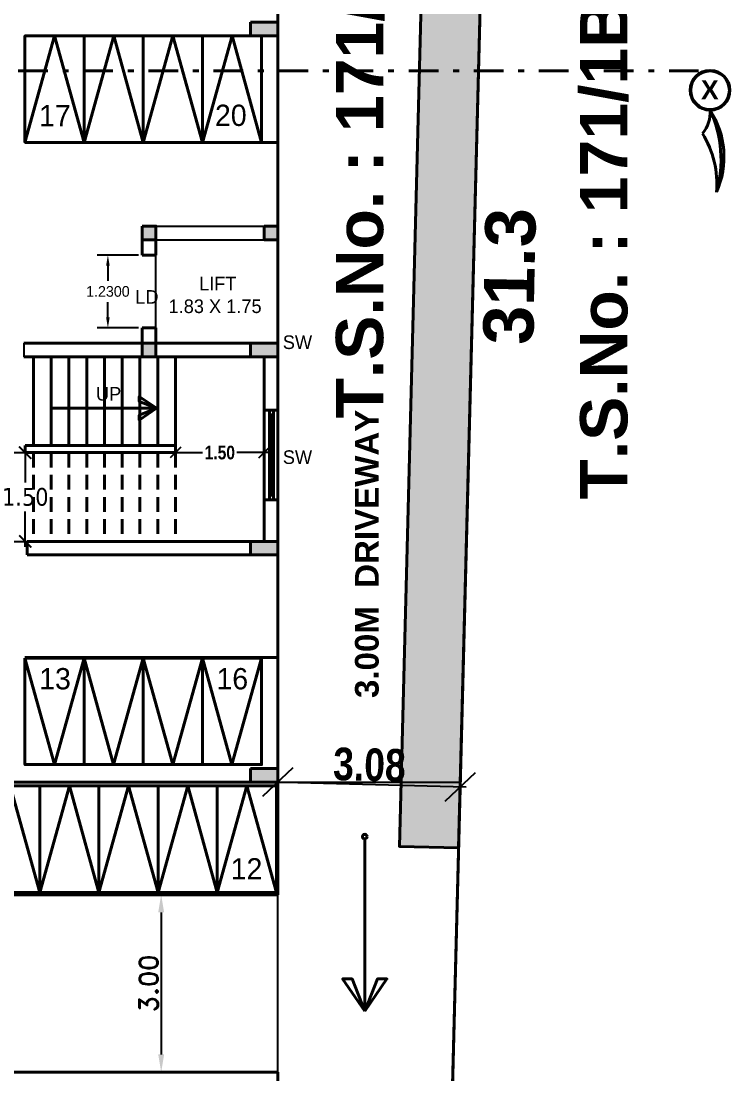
# Model space of a CAD drawing. Header units: metres. Extents: x 2770 to 3790, y -2264 to -643.
# Drawn here: x 3722.43 to 3734.41, y -2250.41 to -2232.61 of the extents above; entities that cross this region are included whole.
import ezdxf

# ---------------------------------------------------------------- set-up
doc = ezdxf.new("R2010")
doc.units = ezdxf.units.M
doc.header["$MEASUREMENT"] = 0
doc.header["$PDMODE"] = 2
doc.linetypes.add('DASHDOT', pattern=[1, 0.5, -0.25, 0, -0.25])
doc.linetypes.add('HIDDEN', pattern=[0.375, 0.25, -0.125])
for name, color, linetype in [('BLK_1_FLR_0_ EXIT_WIDTH_ STAIR', 1, 'Continuous'), ('BLK_1_FLR_0_BLT_UP_AREA', 18, 'Continuous'), ('BLK_1_FLR_0_BLT_UP_AREA_DEDUCT', 18, 'Continuous'), ('BLK_1_FLR_0_COVERED_PARKING', 173, 'Continuous'), ('BLK_1_FLR_0_EXIT_WIDTH_DOOR', 2, 'Continuous'), ('BLK_1_FLR_0_LIFT_1', 30, 'Continuous'), ('BLK_1_FLR_0_STILT', 113, 'Continuous'), ('BLK_1_LVL_0_BLDG_FOOT_PRINT', 1, 'Continuous'), ('BLK_1_LVL_0_FRONT_SETBACK', 2, 'Continuous'), ('BLK_1_LVL_0_SIDE_SETBACK2', 102, 'Continuous'), ('PLOT_BOUNDARY', 70, 'Continuous'), ('RWH', 130, 'Continuous'), ('TWO_WHEELER_PARKING', 2, 'Continuous')]:
    doc.layers.add(name, color=color, linetype=linetype)
doc.styles.add('CEN-GOT', font='arialbd.ttf')
doc.styles.add('ROMAND', font='ROMAND.SHX')
doc.styles.add('STYLE1', font='tahoma.ttf', dxfattribs={"height": 0.4})
doc.styles.add('STYLE2', font='tahoma.ttf', dxfattribs={"height": 0.3})
doc.styles.add('SVN RM', font='ARIALNB.TTF')
doc.dimstyles.get("Standard").update_dxf_attribs({"dimtxt": 0.18, "dimasz": 0.18, "dimexe": 0.18, "dimexo": 0.0625, "dimgap": 0.09, "dimtad": 0, "dimtih": 1, "dimtoh": 1, "dimdec": 4, "dimzin": 0, "dimdsep": 46, "dimtxsty": 'Standard', "dimcen": 0.09, "dimadec": 0, "dimazin": 0, "dimtfac": 1, "dimtdec": 4, "dimtofl": 0, "dimtmove": 0, "dimatfit": 3, "dimfxl": 0, "dimtolj": 1, "dimtzin": 0, "dimarcsym": 0})
doc.dimstyles.new('STY', dxfattribs={"dimscale": 0.9, "dimtxt": 0.23, "dimasz": 0.18, "dimexe": 0.15, "dimexo": 0.6, "dimgap": 0.1, "dimtad": 1, "dimtih": 1, "dimtoh": 1, "dimzin": 0, "dimdsep": 46, "dimtxsty": 'STYLE1', "dimblk": 'CLOSEDBLANK', "dimcen": 0.09375, "dimdle": 0.1, "dimse1": 1, "dimse2": 1, "dimadec": 0, "dimazin": 0, "dimtfac": 1, "dimtmove": 2, "dimatfit": 2, "dimfxl": 0, "dimtolj": 1, "dimtzin": 0, "dimarcsym": 0})
doc.dimstyles.new('SVN - RM', dxfattribs={"dimtxt": 0.28, "dimasz": 0.18, "dimexe": 0.065, "dimexo": 0.15, "dimgap": 0.05, "dimtad": 1, "dimlfac": -1, "dimzin": 4, "dimdsep": 46, "dimtxsty": 'SVN RM', "dimcen": 0.09, "dimdle": 0.1, "dimclrd": 8, "dimclre": 8, "dimclrt": 3, "dimadec": 0, "dimazin": 0, "dimtfac": 0.5, "dimtofl": 0, "dimtmove": 2, "dimatfit": 3, "dimfxl": 0, "dimtolj": 1, "dimtzin": 0, "dimlwd": -1, "dimlwe": -1, "dimarcsym": 0})

# ---------------------------------------------------------------- blocks, each defined once
blk = doc.blocks.new('*D292')
at = {"layer": 'BLK_1_FLR_0_EXIT_WIDTH_DOOR', "color": 0, "lineweight": -2}
for p, q in [((3724.416, -2236.564), (3723.717, -2236.564)), ((3723.897, -2236.744), (3723.897, -2236.999)), ((3723.897, -2237.614), (3723.897, -2237.359)), ((3724.416, -2237.794), (3723.717, -2237.794))]:
    blk.add_line(p, q, dxfattribs=at)
at = {"layer": 'BLK_1_FLR_0_EXIT_WIDTH_DOOR', "color": 0, "lineweight": -3}
for points in [[(3723.867, -2236.744), (3723.927, -2236.744), (3723.897, -2236.564)], [(3723.867, -2237.614), (3723.927, -2237.614), (3723.897, -2237.794)]]:
    blk.add_solid(points, dxfattribs=at)
at = {"layer": 'Defpoints', "color": 0, "lineweight": -3}
for p in [(3723.897, -2236.564), (3724.479, -2236.564), (3724.479, -2237.794)]:
    blk.add_point(p, dxfattribs=at)
at = {"layer": 'BLK_1_FLR_0_EXIT_WIDTH_DOOR', "color": 0, "insert": (3723.897, -2237.179), "char_height": 0.18, "attachment_point": 5}
blk.add_mtext('\\A1;1.2300', dxfattribs=at)
blk = doc.blocks.new('_ArchTick')
at = {"color": 0, "lineweight": 0, "const_width": 0.15}
blk.add_lwpolyline([(-0.5, -0.5), (0.5, 0.5)], dxfattribs=at)
blk = doc.blocks.new('*D293')
at = {"layer": 'BLK_1_FLR_0_ EXIT_WIDTH_ STAIR', "color": 0, "lineweight": -2}
for p, q in [((3722.293, -2239.904), (3722.707, -2239.904)), ((3722.5, -2239.814), (3722.5, -2240.408)), ((3722.5, -2241.494), (3722.5, -2240.9)), ((3722.293, -2241.404), (3722.707, -2241.404))]:
    blk.add_line(p, q, dxfattribs=at)
at = {"layer": 'Defpoints', "color": 0, "linetype": 'ByBlock', "lineweight": -3}
for p in [(3722.06, -2239.904), (3722.06, -2241.404), (3722.5, -2241.404)]:
    blk.add_point(p, dxfattribs=at)
at = {"layer": 'BLK_1_FLR_0_ EXIT_WIDTH_ STAIR', "color": 0, "linetype": 'ByBlock', "lineweight": -2, "xscale": 0.207, "yscale": 0.207, "zscale": 0.207}
for p, rotation in [((3722.5, -2239.904), 90), ((3722.5, -2241.404), 270)]:
    blk.add_blockref('_ArchTick', p, dxfattribs=dict(at, rotation=rotation))
at = {"layer": 'BLK_1_FLR_0_ EXIT_WIDTH_ STAIR', "color": 0, "linetype": 'ByBlock', "lineweight": -3, "insert": (3722.5, -2240.654), "char_height": 0.3, "attachment_point": 5, "style": 'STYLE2'}
blk.add_mtext('\\A1;1.50', dxfattribs=at)
blk = doc.blocks.new('*D337')
at = {"color": 8}
for p, q in [((3724.798, -2247.377), (3724.733, -2247.377)), ((3724.798, -2247.677), (3724.798, -2250.077)), ((3724.798, -2250.377), (3724.733, -2250.377))]:
    blk.add_line(p, q, dxfattribs=at)
at = {"color": 8, "linetype": 'ByBlock', "lineweight": -3}
for points in [[(3724.748, -2247.677), (3724.848, -2247.677), (3724.798, -2247.377)], [(3724.748, -2250.077), (3724.848, -2250.077), (3724.798, -2250.377)]]:
    blk.add_solid(points, dxfattribs=at)
at = {"layer": 'Defpoints', "color": 0, "linetype": 'ByBlock', "lineweight": -3}
for p in [(3724.823, -2247.377), (3724.798, -2250.377), (3724.823, -2250.377)]:
    blk.add_point(p, dxfattribs=at)
at = {"color": 50, "linetype": 'ByBlock', "lineweight": 40, "insert": (3724.588, -2248.877), "char_height": 0.32, "attachment_point": 5, "rotation": 90, "style": 'ROMAND'}
blk.add_mtext('\\A1;3.00', dxfattribs=at)
blk = doc.blocks.new('_OBLIQUE')
at = {"color": 0, "linetype": 'ByBlock'}
blk.add_line((-0.5, -0.5), (0.5, 0.5), dxfattribs=at)
blk = doc.blocks.new('*D339')
at = {"color": 8}
for p, q in [((3726.669, -2245.472), (3729.952, -2245.556)), ((3726.769, -2245.474), (3726.767, -2245.539)), ((3729.852, -2245.553), (3729.85, -2245.618))]:
    blk.add_line(p, q, dxfattribs=at)
at = {"layer": 'Defpoints', "color": 0, "linetype": 'ByBlock', "lineweight": -3}
for p in [(3726.769, -2245.474), (3729.852, -2245.553), (3729.852, -2245.553)]:
    blk.add_point(p, dxfattribs=at)
at = {"color": 8, "linetype": 'ByBlock', "xscale": 0.5, "yscale": 0.5, "zscale": 0.5}
for p, rotation in [((3726.769, -2245.474), 178.5347493908525), ((3729.852, -2245.553), 358.5347493908525)]:
    blk.add_blockref('_OBLIQUE', p, dxfattribs=dict(at, rotation=rotation))
at = {"color": 4, "linetype": 'ByBlock', "lineweight": 40, "insert": (3728.319, -2245.183), "char_height": 0.55, "attachment_point": 5, "rotation": 358.5347, "style": 'SVN RM'}
blk.add_mtext('\\A1;3.08', dxfattribs=at)
blk = doc.blocks.new('*D350')
at = {"color": 8}
for p, q in [((3724.939, -2239.904), (3725.499, -2239.904)), ((3725.039, -2239.904), (3725.039, -2239.969)), ((3726.639, -2239.904), (3726.078, -2239.904)), ((3726.539, -2239.904), (3726.539, -2239.969))]:
    blk.add_line(p, q, dxfattribs=at)
at = {"layer": 'Defpoints', "color": 0, "linetype": 'ByBlock', "lineweight": -3}
for p in [(3725.039, -2239.904), (3726.539, -2239.904), (3726.539, -2239.904)]:
    blk.add_point(p, dxfattribs=at)
at = {"color": 8, "linetype": 'ByBlock', "xscale": 0.18, "yscale": 0.18, "zscale": 0.18, "rotation": 180}
blk.add_blockref('_OBLIQUE', (3725.039, -2239.904), dxfattribs=at)
at = {"color": 8, "linetype": 'ByBlock', "xscale": 0.18, "yscale": 0.18, "zscale": 0.18}
blk.add_blockref('_OBLIQUE', (3726.539, -2239.904), dxfattribs=at)
at = {"color": 4, "linetype": 'ByBlock', "lineweight": 40, "insert": (3725.789, -2239.904), "char_height": 0.23, "attachment_point": 5, "style": 'SVN RM'}
blk.add_mtext('\\A1;1.50', dxfattribs=at)

msp = doc.modelspace()

# ---------------------------------------------------------------- hatches: boundary and pattern name
at = {"linetype": 'ByBlock', "lineweight": 40}
h = msp.add_hatch(dxfattribs=at)
h.set_pattern_fill('GRAVEL', scale=1.5)
h.set_pattern_definition([(228.0127875, (-1286.04603, -842.68376), (-12, -13.5), [0.201804, -19.97863207]), (184.9697407, (-1286.18103, -842.83376), (18, 1.5), [0.346302, -34.28388714]), (132.510447, (-1286.52603, -842.86376), (15, -16.5), [0.244182, -24.1740489]), (267.273689, (-1287.11103, -843.23876), (1.5, 30), [0.315357, -31.22033706]), (292.8336542, (-1287.12603, -843.55376), (-7.5, 18), [0.3092325, -30.6140597]), (357.273689, (-1287.00603, -843.83876), (-30, 1.5), [0.315357, -31.22033706]), (37.6942405, (-1286.69103, -843.853757), (-19.5, -15), [0.4170435, -41.28727282]), (72.2553284, (-1286.36103, -843.598757), (10.5, 33), [0.393732, -38.97948225]), (121.4295656, (-1286.24103, -843.22376), (-12, 19.5), [0.316425, -31.32610966]), (175.2363583, (-1286.40603, -842.95376), (16.5, -1.5), [0.361248, -17.70114387]), (222.3974378, (-1286.76603, -842.923757), (-18, -16.5), [0.467172, -46.2500625]), (138.8140748, (-1285.62603, -843.25376), (-10.5, 9), [0.1594515, -15.7857672]), (171.4692344, (-1285.74603, -843.14876), (19.5, -3), [0.3033555, -30.03226712]), (225, (-1286.046, -843.1038), (-2e-16, -1.5), [0.2121315, -1.90918884]), (203.1985905, (-1286.15103, -842.92376), (7.5, 3), [0.114237, -11.30942266]), (291.8014095, (-1286.25603, -842.96876), (-1.5, 4.5), [0.1615545, -7.9161927]), (30.9637565, (-1286.19603, -843.11876), (4.5, 3), [0.2623935, -8.48403434]), (161.565051, (-1285.97103, -842.98376), (3, -1.5), [0.1897365, -4.55368]), (16.3895403, (-1287.12603, -842.96876), (15, 4.5), [0.2658, -26.3142677]), (70.346176, (-1286.87103, -842.89376), (-6, -16.5), [0.2229915, -22.0761116]), (293.1985905, (-1285.97103, -842.68376), (-3, 7.5), [0.2284725, -11.19518716]), (343.6104597, (-1285.88103, -842.89376), (-15, 4.5), [0.2658, -26.3142677]), (339.4439548, (-1287.12603, -843.89876), (-7.5, 3), [0.25632, -12.5596856]), (294.7751406, (-1286.88603, -843.98876), (-7.5, 16.5), [0.214767, -21.2619646]), (66.8014095, (-1285.95603, -844.18376), (3, 7.5), [0.2284725, -11.19518716]), (17.3540246, (-1285.86603, -843.97376), (-19.5, -6), [0.2514465, -24.8931354]), (69.4439548, (-1286.69103, -844.18376), (-3, -7.5), [0.12816, -12.6878456]), (101.3099325, (-1286.04603, -844.18376), (-1.5, 6), [0.076485, -7.57204427]), (165.9637565, (-1286.06103, -844.10876), (4.5, -1.5), [0.3092325, -5.87542594]), (186.009006, (-1286.36103, -844.03376), (15, 1.5), [0.286575, -28.37088476]), (303.6900675, (-1286.19603, -843.25376), (-1.5, 3), [0.216333, -5.1919939]), (353.1572266, (-1286.07603, -843.433757), (25.5, -3), [0.377691, -37.39134394]), (60.945396, (-1285.70103, -843.47876), (-6, -10.5), [0.154434, -15.2890112]), (90, (-1285.626, -843.3438), (-1.5, 1.5), [0.09, -1.41]), (120.2564372, (-1286.39103, -843.98876), (6, -10.5), [0.208386, -20.63028]), (48.0127875, (-1286.49603, -843.80876), (12, 13.5), [0.403608, -19.77682807]), (0, (-1286.226, -843.5088), (1.5, 1.5), [0.39, -1.11]), (325.3048465, (-1285.83603, -843.50876), (15, -10.5), [0.237171, -23.47991145]), (254.054604, (-1285.64103, -843.64376), (-1.5, -6), [0.218403, -10.70176183]), (207.6459754, (-1285.70103, -843.853757), (-28.5, -15), [0.3555975, -35.20421127]), (175.4260787, (-1286.01603, -844.018757), (-19.5, 1.5), [0.3761985, -37.2436101])])
h.paths.add_polyline_path([(3725.05223, -2220.9587), (3725.05223, -2221.9587), (3729.45525, -2221.9587), (3728.82591, -2246.56268), (3729.67798, -2246.58447), (3729.67798, -2220.9587)])
h.paths.add_polyline_path([(3730.48116, -2220.9587), (3729.67798, -2220.9587), (3729.67798, -2246.58447), (3729.82558, -2246.58825)])
h = msp.add_hatch(color=7, dxfattribs=at)
h.dxf.hatch_style = 1
h.paths.add_polyline_path([(3726.30886, -2232.62803), (3726.30886, -2232.85803), (3726.76886, -2232.85803), (3726.76886, -2232.62803)])
at = {"lineweight": 40, "ltscale": 1.5}
msp.add_hatch(color=7, dxfattribs=at).paths.add_polyline_path([(3734.1839, -2235.49848, 0.18028788), (3734.07685, -2234.11252, -0.2555509)])
msp.add_hatch(color=7, dxfattribs=at).paths.add_polyline_path([(3734.1839, -2235.49848, 0.18028788), (3734.07685, -2234.11252, -0.2555509)])
at = {"linetype": 'ByBlock', "lineweight": 40}
h = msp.add_hatch(color=7, dxfattribs=at)
h.dxf.hatch_style = 1
h.paths.add_polyline_path([(3724.47886, -2236.07412), (3724.47886, -2236.30412), (3724.70886, -2236.30412), (3724.70886, -2236.07412)])
h = msp.add_hatch(color=7, dxfattribs=at)
h.dxf.hatch_style = 1
h.paths.add_polyline_path([(3726.53886, -2236.07412), (3726.53886, -2236.30412), (3726.76886, -2236.30412), (3726.76886, -2236.07412)])
h = msp.add_hatch(color=7, dxfattribs=at)
h.dxf.hatch_style = 1
h.paths.add_polyline_path([(3724.47886, -2238.05412), (3724.47886, -2238.28412), (3724.70886, -2238.28412), (3724.70886, -2238.05412)])
h = msp.add_hatch(color=7, dxfattribs=at)
h.dxf.hatch_style = 1
h.paths.add_polyline_path([(3726.30886, -2238.05412), (3726.30886, -2238.28412), (3726.76886, -2238.28412), (3726.76886, -2238.05412)])
h = msp.add_hatch(color=7, dxfattribs=at)
h.dxf.hatch_style = 1
h.paths.add_polyline_path([(3726.30886, -2241.40412), (3726.30886, -2241.63412), (3726.76886, -2241.63412), (3726.76886, -2241.40412)])
h = msp.add_hatch(color=7, dxfattribs=at)
h.dxf.hatch_style = 1
h.paths.add_polyline_path([(3726.30886, -2245.24411), (3726.30886, -2245.47411), (3726.76886, -2245.47411), (3726.76886, -2245.24411)])

# ---------------------------------------------------------------- linework, layer by layer
at = {"color": 7, "lineweight": 40}
for p, q in [((3730.48116, -2220.9587), (3729.67798, -2252.3587)), ((3722.49569, -2234.65803), (3722.99569, -2232.85803)), ((3723.49569, -2234.65803), (3723.99569, -2232.85803)), ((3724.49569, -2234.65803), (3724.99569, -2232.85803)), ((3725.49569, -2234.65803), (3725.99569, -2232.85803)), ((3722.63886, -2239.78412), (3722.63886, -2238.28412)), ((3722.93886, -2239.78412), (3722.93886, -2238.28412)), ((3723.23886, -2239.78412), (3723.23886, -2238.28412)), ((3723.53886, -2239.78412), (3723.53886, -2238.28412)), ((3723.83886, -2239.78412), (3723.83886, -2238.28412)), ((3724.13886, -2239.78412), (3724.13886, -2238.28412)), ((3724.43886, -2239.78412), (3724.43886, -2238.28412)), ((3724.73886, -2239.78412), (3724.73886, -2238.28412)), ((3725.03886, -2239.78412), (3725.03886, -2238.28412)), ((3722.91886, -2239.15412), (3724.71886, -2239.15412)), ((3722.49425, -2243.37703), (3722.99425, -2245.17703)), ((3723.49425, -2243.37703), (3723.99425, -2245.17703)), ((3724.49425, -2243.37703), (3724.99425, -2245.17703)), ((3725.49425, -2243.37703), (3725.99425, -2245.17703)), ((3722.7466, -2247.33881), (3723.2466, -2245.53881)), ((3723.7466, -2247.33881), (3724.2466, -2245.53881)), ((3724.7466, -2247.33881), (3725.2466, -2245.53881)), ((3725.7466, -2247.33881), (3726.2466, -2245.53881)), ((3728.23897, -2246.43562), (3728.23897, -2249.34975))]:
    msp.add_line(p, q, dxfattribs=at)
at = {"color": 7, "linetype": 'ByBlock', "lineweight": 40}
for p, q in [((3726.76886, -2223.9587), (3726.76886, -2245.47411)), ((3722.49569, -2234.65927), (3726.76886, -2234.65927)), ((3724.47886, -2236.30412), (3724.47886, -2236.56412)), ((3724.70886, -2236.30412), (3724.70886, -2236.56412)), ((3724.70886, -2236.56412), (3724.47886, -2236.56412)), ((3724.47886, -2237.79412), (3724.47886, -2238.28412)), ((3724.70886, -2237.79412), (3724.47886, -2237.79412)), ((3724.70886, -2237.79412), (3724.70886, -2238.05412)), ((3726.53886, -2238.28412), (3722.47743, -2238.28412)), ((3726.53886, -2238.28412), (3726.53886, -2241.40412)), ((3726.53886, -2239.18325), (3726.76746, -2239.18325)), ((3726.63089, -2240.70325), (3726.63089, -2239.18325)), ((3726.69489, -2240.70325), (3726.69489, -2239.18325)), ((3726.69489, -2239.26446), (3726.63089, -2239.26446)), ((3725.03886, -2239.78412), (3722.49955, -2239.78412)), ((3722.49955, -2239.90412), (3722.49955, -2239.78412)), ((3725.03886, -2239.90412), (3722.49955, -2239.90412)), ((3726.63089, -2240.62204), (3726.69489, -2240.62204)), ((3726.53886, -2240.70325), (3726.76746, -2240.70325)), ((3726.53886, -2241.40412), (3722.52982, -2241.40412)), ((3722.52982, -2241.40412), (3722.52982, -2241.63412)), ((3726.53886, -2241.40412), (3724.70886, -2241.40412)), ((3726.76886, -2241.40412), (3726.30886, -2241.40412)), ((3724.47886, -2241.63412), (3722.52982, -2241.63412)), ((3726.53886, -2241.63412), (3724.39886, -2241.63412)), ((3726.53886, -2241.63412), (3724.70886, -2241.63412)), ((3726.76886, -2241.63412), (3726.30886, -2241.63412)), ((3722.49425, -2243.36558), (3726.76742, -2243.36558)), ((3726.76886, -2245.47411), (3715.88116, -2245.47411)), ((3726.76886, -2245.45887), (3726.76886, -2247.37738)), ((3726.76886, -2245.47411), (3726.76886, -2247.37738)), ((3720.62492, -2247.37738), (3726.76886, -2247.37738)), ((3720.62492, -2250.37738), (3726.76886, -2250.37738)), ((3726.76886, -2250.37738), (3726.76886, -2252.3587))]:
    msp.add_line(p, q, dxfattribs=at)
at = {"color": 7, "lineweight": 40, "ltscale": 0.05}
for p, q in [((3722.99569, -2232.85803), (3723.49569, -2234.65803)), ((3723.99569, -2232.85803), (3724.49569, -2234.65803)), ((3724.99569, -2232.85803), (3725.49569, -2234.65803)), ((3725.99569, -2232.85803), (3726.49569, -2234.65803)), ((3722.99425, -2245.17703), (3723.49425, -2243.37703)), ((3723.99425, -2245.17703), (3724.49425, -2243.37703)), ((3724.99425, -2245.17703), (3725.49425, -2243.37703)), ((3725.99425, -2245.17703), (3726.49425, -2243.37703)), ((3722.2466, -2245.53881), (3722.7466, -2247.33881)), ((3723.2466, -2245.53881), (3723.7466, -2247.33881)), ((3724.2466, -2245.53881), (3724.7466, -2247.33881)), ((3725.2466, -2245.53881), (3725.7466, -2247.33881)), ((3726.2466, -2245.53881), (3726.7466, -2247.33881))]:
    msp.add_line(p, q, dxfattribs=at)
at = {"color": 7, "linetype": 'DASHDOT', "lineweight": 40}
msp.add_line((3711.38289, -2233.45116), (3734.15771, -2233.45116), dxfattribs=at)
at = {"color": 7, "linetype": 'ByBlock', "lineweight": -3}
msp.add_line((3722.47743, -2238.05412), (3722.47743, -2238.28412), dxfattribs=at)
at = {"color": 7, "linetype": 'HIDDEN', "lineweight": 40}
for p, q in [((3722.63886, -2239.90412), (3722.63886, -2241.40412)), ((3722.93886, -2239.90412), (3722.93886, -2241.40412)), ((3723.23886, -2239.90412), (3723.23886, -2241.40412)), ((3723.53886, -2239.90412), (3723.53886, -2241.40412)), ((3723.83886, -2239.90412), (3723.83886, -2241.40412)), ((3724.13886, -2239.90412), (3724.13886, -2241.40412)), ((3724.43886, -2239.90412), (3724.43886, -2241.40412)), ((3724.73886, -2239.90412), (3724.73886, -2241.40412)), ((3725.03886, -2239.90412), (3725.03886, -2241.40412))]:
    msp.add_line(p, q, dxfattribs=at)
at = {"color": 7, "lineweight": 40}
for points in [[(3730.48116, -2220.9587), (3729.67798, -2252.3587), (3712.88116, -2252.3587), (3712.88116, -2220.9587), (3730.48116, -2220.9587)], [(3725.05223, -2220.9587), (3725.05223, -2221.9587), (3729.45525, -2221.9587), (3728.82591, -2246.56268), (3729.82558, -2246.58825), (3730.48116, -2220.9587), (3725.05223, -2220.9587)], [(3724.71886, -2239.15412), (3724.42727, -2238.95434), (3724.42727, -2239.03997), (3724.71886, -2239.15412)], [(3724.71886, -2239.15412), (3724.42727, -2239.35391), (3724.42727, -2239.26827), (3724.71886, -2239.15412)], [(3728.23897, -2249.34975), (3727.86437, -2248.80302), (3728.02494, -2248.80302), (3728.23897, -2249.34975)], [(3728.23897, -2249.34975), (3728.61357, -2248.80302), (3728.453, -2248.80302), (3728.23897, -2249.34975)]]:
    msp.add_lwpolyline(points, dxfattribs=at)
at = {"color": 7, "linetype": 'ByBlock', "lineweight": -3}
msp.add_lwpolyline([(3715.88116, -2223.9587), (3726.76886, -2223.9587), (3726.76886, -2245.47412), (3715.88116, -2245.47412)], close=True, dxfattribs=at)
msp.add_lwpolyline([(3715.88116, -2223.9587), (3726.76886, -2223.9587), (3726.76886, -2245.47412), (3715.88116, -2245.47412)], close=True, dxfattribs=at)
at = {"color": 7, "linetype": 'ByBlock', "lineweight": 40}
for points in [[(3726.30886, -2232.62803), (3726.30886, -2232.85803), (3726.76886, -2232.85803), (3726.76886, -2232.62803), (3726.30886, -2232.62803)], [(3724.47886, -2236.07412), (3724.47886, -2236.30412), (3724.70886, -2236.30412), (3724.70886, -2236.07412), (3724.47886, -2236.07412)], [(3726.53886, -2236.07412), (3726.53886, -2236.30412), (3726.76886, -2236.30412), (3726.76886, -2236.07412), (3726.53886, -2236.07412)], [(3722.47743, -2238.05412), (3726.53886, -2238.05412)], [(3724.47886, -2238.05412), (3724.47886, -2238.28412), (3724.70886, -2238.28412), (3724.70886, -2238.05412), (3724.47886, -2238.05412)], [(3726.30886, -2238.05412), (3726.30886, -2238.28412), (3726.76886, -2238.28412), (3726.76886, -2238.05412), (3726.30886, -2238.05412)], [(3725.03886, -2239.78412), (3725.03886, -2239.90412)], [(3726.30886, -2241.40412), (3726.30886, -2241.63412), (3726.76886, -2241.63412), (3726.76886, -2241.40412), (3726.30886, -2241.40412)], [(3726.30886, -2245.24411), (3726.30886, -2245.47411), (3726.76886, -2245.47411), (3726.76886, -2245.24411), (3726.30886, -2245.24411)]]:
    msp.add_lwpolyline(points, dxfattribs=at)
at = {"color": 7, "lineweight": 40}
for points in [[(3722.49569, -2234.65803), (3722.49569, -2232.85803), (3723.49569, -2232.85803), (3723.49569, -2234.65803)], [(3723.49569, -2234.65803), (3723.49569, -2232.85803), (3724.49569, -2232.85803), (3724.49569, -2234.65803)], [(3724.49569, -2234.65803), (3724.49569, -2232.85803), (3725.49569, -2232.85803), (3725.49569, -2234.65803)], [(3725.49569, -2234.65803), (3725.49569, -2232.85803), (3726.49569, -2232.85803), (3726.49569, -2234.65803)], [(3722.49425, -2243.37703), (3722.49425, -2245.17703), (3723.49425, -2245.17703), (3723.49425, -2243.37703)], [(3723.49425, -2243.37703), (3723.49425, -2245.17703), (3724.49425, -2245.17703), (3724.49425, -2243.37703)], [(3724.49425, -2243.37703), (3724.49425, -2245.17703), (3725.49425, -2245.17703), (3725.49425, -2243.37703)], [(3725.49425, -2243.37703), (3725.49425, -2245.17703), (3726.49425, -2245.17703), (3726.49425, -2243.37703)], [(3721.7466, -2247.33881), (3721.7466, -2245.53881), (3722.7466, -2245.53881), (3722.7466, -2247.33881)], [(3722.7466, -2247.33881), (3722.7466, -2245.53881), (3723.7466, -2245.53881), (3723.7466, -2247.33881)], [(3723.7466, -2247.33881), (3723.7466, -2245.53881), (3724.7466, -2245.53881), (3724.7466, -2247.33881)], [(3724.7466, -2247.33881), (3724.7466, -2245.53881), (3725.7466, -2245.53881), (3725.7466, -2247.33881)], [(3725.7466, -2247.33881), (3725.7466, -2245.53881), (3726.7466, -2245.53881), (3726.7466, -2247.33881)]]:
    msp.add_lwpolyline(points, close=True, dxfattribs=at)
at = {"color": 7, "linetype": 'ByBlock', "lineweight": -3}
for points in [[(3724.47886, -2236.07412), (3726.76886, -2236.07412)], [(3724.47886, -2236.30412), (3726.76886, -2236.30412)]]:
    msp.add_lwpolyline(points, dxfattribs=at)
at = {"color": 7, "linetype": 'ByBlock', "lineweight": 40, "const_width": 0.01905}
msp.add_lwpolyline([(3726.66289, -2240.62204), (3726.66289, -2239.26446)], dxfattribs=at)
at = {"color": 7, "lineweight": 40, "ltscale": 1.5}
for radius in [0.33568, 0.32568]:
    msp.add_circle((3734.07638, -2233.77684), radius, dxfattribs=at)
at = {"color": 7, "lineweight": 40}
msp.add_circle((3728.23897, -2246.39603), 0.0396, dxfattribs=at)
at = {"color": 7, "lineweight": 40, "ltscale": 1.5}
for centre, radius, start, end in [((3733.54453, -2234.15659), 0.53415, 318.910039, 4.732354), ((3733.54453, -2234.15659), 0.53415, 318.910039, 4.732354), ((3732.27098, -2234.94911), 1.99024, 343.976593, 24.856391), ((3732.86307, -2234.90338), 1.4487, 335.746122, 33.086862), ((3732.27098, -2234.94911), 1.99024, 343.976593, 24.856391), ((3732.86307, -2234.90338), 1.4487, 335.746122, 33.086862), ((3732.57955, -2235.35819), 1.61047, 355.002685, 31.87919), ((3732.57955, -2235.35819), 1.61047, 355.002685, 31.87919)]:
    msp.add_arc(centre, radius, start, end, dxfattribs=at)
at = {"layer": 'BLK_1_FLR_0_BLT_UP_AREA', "color": 18}
msp.add_lwpolyline([(3715.88116, -2223.9587), (3726.76886, -2223.9587), (3726.76886, -2245.47412), (3715.88116, -2245.47412)], close=True, dxfattribs=at)
at = {"layer": 'BLK_1_FLR_0_BLT_UP_AREA_DEDUCT', "color": 18}
msp.add_lwpolyline([(3715.88116, -2223.9587), (3726.76886, -2223.9587), (3726.76886, -2245.47412), (3715.88116, -2245.47412)], close=True, dxfattribs=at)
at = {"layer": 'BLK_1_FLR_0_COVERED_PARKING', "color": 173}
msp.add_lwpolyline([(3715.88116, -2223.9587), (3726.76886, -2223.9587), (3726.76886, -2245.47412), (3715.88116, -2245.47412)], close=True, dxfattribs=at)
at = {"layer": 'BLK_1_FLR_0_LIFT_1', "color": 18, "linetype": 'ByBlock', "lineweight": -3}
msp.add_lwpolyline([(3724.70886, -2236.30412), (3726.76886, -2236.30412), (3726.76886, -2238.05412), (3724.70886, -2238.05412)], close=True, dxfattribs=at)
at = {"layer": 'BLK_1_FLR_0_STILT', "color": 113}
msp.add_lwpolyline([(3715.88116, -2223.9587), (3726.76886, -2223.9587), (3726.76886, -2245.47412), (3715.88116, -2245.47412)], close=True, dxfattribs=at)
at = {"layer": 'BLK_1_LVL_0_BLDG_FOOT_PRINT', "color": 1}
msp.add_lwpolyline([(3715.88116, -2223.9587), (3726.76886, -2223.9587), (3726.76886, -2245.47412), (3715.88116, -2245.47412)], close=True, dxfattribs=at)
at = {"layer": 'BLK_1_LVL_0_FRONT_SETBACK', "color": 60, "linetype": 'ByBlock', "lineweight": -3}
msp.add_lwpolyline([(3726.76886, -2245.47412), (3715.88116, -2245.47412), (3715.88116, -2252.3587), (3726.76886, -2252.3587)], close=True, dxfattribs=at)
at = {"layer": 'BLK_1_LVL_0_SIDE_SETBACK2', "color": 102, "linetype": 'ByBlock', "lineweight": -3}
msp.add_lwpolyline([(3730.40442, -2223.9587), (3726.76886, -2223.9587), (3726.76886, -2245.47412), (3729.85408, -2245.47412)], close=True, dxfattribs=at)
at = {"layer": 'PLOT_BOUNDARY', "color": 70, "linetype": 'ByBlock', "lineweight": 40}
msp.add_lwpolyline([(3730.48116, -2220.9587), (3729.67798, -2252.3587), (3712.88116, -2252.3587), (3712.88116, -2220.9587), (3730.48116, -2220.9587)], close=True, dxfattribs=at)
at = {"layer": 'RWH', "ltscale": 400}
msp.add_lwpolyline([(3725.05223, -2220.9587), (3725.05223, -2221.9587), (3729.45525, -2221.9587), (3728.82591, -2246.56268), (3729.82558, -2246.58825), (3730.48116, -2220.9587), (3725.05223, -2220.9587)], dxfattribs=at)
at = {"layer": 'TWO_WHEELER_PARKING', "linetype": 'Continuous'}
for points in [[(3722.49569, -2232.85803), (3722.49569, -2234.65803), (3723.49569, -2234.65803), (3723.49569, -2232.85803)], [(3723.49569, -2232.85803), (3723.49569, -2234.65803), (3724.49569, -2234.65803), (3724.49569, -2232.85803)], [(3724.49569, -2232.85803), (3724.49569, -2234.65803), (3725.49569, -2234.65803), (3725.49569, -2232.85803)], [(3725.49569, -2232.85803), (3725.49569, -2234.65803), (3726.49569, -2234.65803), (3726.49569, -2232.85803)], [(3722.49425, -2243.37703), (3722.49425, -2245.17703), (3723.49425, -2245.17703), (3723.49425, -2243.37703)], [(3723.49425, -2243.37703), (3723.49425, -2245.17703), (3724.49425, -2245.17703), (3724.49425, -2243.37703)], [(3724.49425, -2243.37703), (3724.49425, -2245.17703), (3725.49425, -2245.17703), (3725.49425, -2243.37703)], [(3725.49425, -2243.37703), (3725.49425, -2245.17703), (3726.49425, -2245.17703), (3726.49425, -2243.37703)], [(3721.7466, -2245.53881), (3721.7466, -2247.33881), (3722.7466, -2247.33881), (3722.7466, -2245.53881)], [(3722.7466, -2245.53881), (3722.7466, -2247.33881), (3723.7466, -2247.33881), (3723.7466, -2245.53881)], [(3723.7466, -2245.53881), (3723.7466, -2247.33881), (3724.7466, -2247.33881), (3724.7466, -2245.53881)], [(3724.7466, -2245.53881), (3724.7466, -2247.33881), (3725.7466, -2247.33881), (3725.7466, -2245.53881)], [(3725.7466, -2245.53881), (3725.7466, -2247.33881), (3726.7466, -2247.33881), (3726.7466, -2245.53881)]]:
    msp.add_lwpolyline(points, close=True, dxfattribs=at)

# ---------------------------------------------------------------- texts
at = {"color": 7, "lineweight": 40, "ltscale": 1.5, "style": 'CEN-GOT'}
msp.add_text('X', height=0.32, dxfattribs=at).set_placement((3733.92284, -2233.9304))
at = {"color": 7, "linetype": 'ByBlock', "lineweight": 40, "attachment_point": 1, "style": 'CEN-GOT'}
for s, insert, char_height, width, rotation in [('{\\W6.600747; }T.S.No. : 171/2', (3727.75046, -2241.37476), 0.8, 11.6581994, 90), ('{\\W4.502329; }T.S.No. : 171/1B1', (3731.87924, -2242.09439), 0.8, 11.6581994, 90), ('{\\W0.96228; }31.3', (3730.23022, -2238.38666), 0.85, 2.8503845, 88.895068), ('{\\W6.024087; }3.00M  DRIVEWAY', (3728.07421, -2244.98774), 0.4, 6.7250782, 90)]:
    msp.add_mtext(s, dxfattribs=dict(at, insert=insert, char_height=char_height, width=width, rotation=rotation))
at = {"color": 7, "lineweight": 40, "ltscale": 1.5, "width": 2.4007382, "attachment_point": 7, "style": 'CEN-GOT'}
for s, insert, char_height in [('{\\fFootlight MT Light|b0|i0|c0|p18;\\W6.82786; \\W1;17}', (3721.81976, -2234.38556), 0.36), ('{\\fFootlight MT Light|b0|i0|c0|p18;\\W6.63646; \\W1;20}', (3724.81976, -2234.38556), 0.36), ('{\\fFootlight MT Light|b0|i0|c0|p18;\\W5.1042;  \\W1;LIFT\\P{\\W4.168364; }1.83 X 1.75}', (3724.56611, -2237.54703), 0.23), ('\\pt3.45;{\\fFootlight MT Light|b0|i0|c0|p18;LD}', (3724.35955, -2237.38586), 0.23), ('\\pt3.45;{\\fFootlight MT Light|b0|i0|c0|p18;SW}', (3726.85381, -2238.15515), 0.23), ('\\pt3.45;{\\fFootlight MT Light|b0|i0|c0|p18;UP}', (3723.69525, -2239.02758), 0.23), ('\\pt3.45;{\\fFootlight MT Light|b0|i0|c0|p18;SW}', (3726.85381, -2240.09802), 0.23), ('{\\fFootlight MT Light|b0|i0|c0|p18;\\W6.85521; \\W1;13}', (3721.81832, -2243.91146), 0.36), ('{\\fFootlight MT Light|b0|i0|c0|p18;\\W6.83177; \\W1;16}', (3724.81832, -2243.91146), 0.36), ('{\\fFootlight MT Light|b0|i0|c0|p18;\\W6.84153; \\W1;12}', (3725.05758, -2247.12032), 0.36)]:
    msp.add_mtext(s, dxfattribs=dict(at, insert=insert, char_height=char_height))

# ---------------------------------------------------------------- dimensions: what is measured, and where the dimension line sits
at = {"color": 7, "linetype": 'ByBlock', "lineweight": 40}
dim = msp.add_linear_dim(base=(3726.53886, -2239.90412), p1=(3725.03886, -2239.90412), p2=(3726.53886, -2239.90412), dimstyle='SVN - RM', override={"dimtxt": 0.23, "dimblk1": 'OBLIQUE', "dimblk2": 'OBLIQUE', "dimsah": 1, "dimclrt": 4}, dxfattribs=at)
dim.commit()
dim.dimension.update_dxf_attribs({"geometry": '*D350', "text_midpoint": (3725.78886, -2239.90412), "dimtype": 160})
dim = msp.add_aligned_dim(p1=(3726.76886, -2245.47411), p2=(3729.85206, -2245.55298), distance=0, dimstyle='SVN - RM', override={"dimtxt": 0.55, "dimasz": 0.5, "dimblk1": 'OBLIQUE', "dimblk2": 'OBLIQUE', "dimsah": 1, "dimclrt": 4}, dxfattribs=at)
dim.commit()
dim.dimension.update_dxf_attribs({"geometry": '*D339', "text_midpoint": (3728.31891, -2245.18303)})
dim = msp.add_linear_dim(base=(3724.79842, -2250.37738), p1=(3724.82252, -2247.37738), p2=(3724.82252, -2250.37738), angle=90, dimstyle='SVN - RM', override={"dimtxt": 0.32, "dimasz": 0.3, "dimtxsty": 'ROMAND', "dimsah": 1, "dimclrt": 50}, dxfattribs=at)
dim.commit()
dim.dimension.update_dxf_attribs({"geometry": '*D337', "text_midpoint": (3724.58842, -2248.87738)})
at = {"layer": 'BLK_1_FLR_0_ EXIT_WIDTH_ STAIR', "linetype": 'ByBlock', "lineweight": -3}
dim = msp.add_aligned_dim(p1=(3722.06033, -2239.90412), p2=(3722.06033, -2241.40412), distance=0.43923, dimstyle='STY', override={"dimtxt": 0.3, "dimasz": 0.23, "dimexe": 0.23, "dimexo": 0.23, "dimtxsty": 'STYLE2', "dimblk": 'ArchTick', "dimcen": 0.23, "dimse1": 0, "dimse2": 0, "dimldrblk": 'ArchTick', "dimfxl": 0.23, "dimfxlon": 1, "dimtfill": 1, "dimtfillclr": 256, "dimarcsym": 1}, dxfattribs=at)
dim.commit()
dim.dimension.update_dxf_attribs({"geometry": '*D293', "text_midpoint": (3722.49955, -2240.65412)})
at = {"layer": 'BLK_1_FLR_0_EXIT_WIDTH_DOOR'}
dim = msp.add_linear_dim(base=(3723.89676, -2236.56412), p1=(3724.47886, -2237.79412), p2=(3724.47886, -2236.56412), angle=90, dimstyle='Standard', override={"dimtmove": 2}, dxfattribs=at)
dim.commit()
dim.dimension.update_dxf_attribs({"geometry": '*D292', "text_midpoint": (3723.89676, -2237.17912), "dimtype": 161})

doc.saveas('drawing.dxf')
